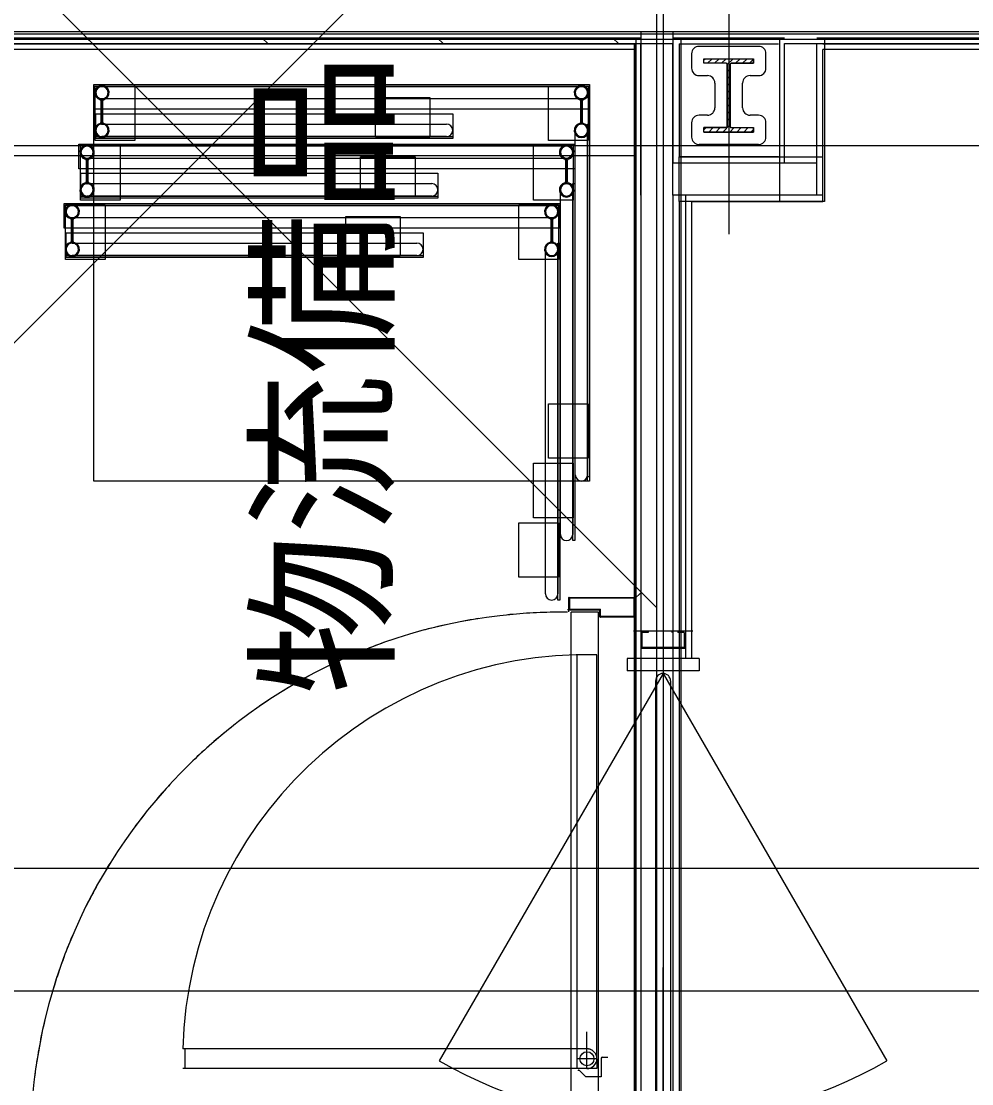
# Model space of a CAD drawing. Units: millimetres at full size, sheet at 1:100. Extents: x 3352 to 127672, y -40372 to 101181.
# Drawn here: x 83360 to 85277, y 6669 to 8812 of the extents above; entities that cross this region are included whole.
import ezdxf
from ezdxf.enums import TextEntityAlignment as Align

# ---------------------------------------------------------------- set-up
doc = ezdxf.new("R2010")
doc.units = ezdxf.units.MM
doc.header["$LTSCALE"] = 100
for name, pattern in [('CHAIN1', [8, 5, -1, 1, -1]), ('CHAIN2', [12, 9, -1, 1, -1]), ('DASHED1', [1.8, 1.2, -0.6]), ('DOUBLE_CHAIN1', [8.8, 5, -1, 0.6, -0.6, 0.6, -1]), ('DOUBLE_CHAIN2', [12.8, 9, -1, 0.6, -0.6, 0.6, -1])]:
    doc.linetypes.add(name, pattern=pattern)
doc.layers.add('0-0', color=134, linetype='Continuous', lineweight=18)
doc.styles.add('ＭＳ ゴシック', font='')
doc.styles.get('ＭＳ ゴシック').set_extended_font_data('MS Gothic')

msp = doc.modelspace()

# ---------------------------------------------------------------- linework, layer by layer
at = {"layer": '0-0', "color": 4}
for p, q in [((84654.3, 9245.3), (84654.3, 5464.2)), ((84786.8, 9245.3), (84786.8, 8382.8)), ((84464.8, 8755.7), (84596.8, 8755.7)), ((84711.8, 8746.7), (84711.8, 8717.7)), ((84846.8, 8761.7), (84726.8, 8761.7)), ((84861.8, 8717.7), (84861.8, 8746.7)), ((84726.8, 8702.7), (84743.8, 8702.7)), ((84829.8, 8702.7), (84846.8, 8702.7)), ((84758.8, 8687.7), (84758.8, 8637.7)), ((84814.8, 8637.7), (84814.8, 8687.7)), ((84743.8, 8622.7), (84726.8, 8622.7)), ((84846.8, 8622.7), (84829.8, 8622.7)), ((84711.8, 8607.7), (84711.8, 8578.7)), ((84861.8, 8578.7), (84861.8, 8607.7)), ((24446.9, 8561.7), (91067.1, 8561.7)), ((84846.8, 8563.7), (84726.8, 8563.7)), ((84463.8, 7649), (84463.8, 7626)), ((84464.8, 7650), (84596.8, 7650)), ((84465.4, 7648.4), (84465.4, 7626.6)), ((84595.2, 7648.4), (84465.4, 7648.4)), ((84478.8, 7650), (84478.8, 7648.4)), ((84595.2, 7648.4), (84595.2, 7611.6)), ((84464.8, 7625), (84526.8, 7625)), ((84465.4, 7626.6), (84528.4, 7626.6)), ((84468.8, 5576.6), (84468.8, 7620)), ((84523.8, 7620), (84468.8, 7620)), ((84523.8, 6699.4), (84523.8, 7620)), ((84526.8, 7611), (84526.8, 7625)), ((84596.8, 7610), (84527.8, 7610)), ((84528.4, 7611.6), (84528.4, 7626.6)), ((84595.2, 7611.6), (84528.4, 7611.6)), ((84480.8, 6699.4), (84480.8, 7534.4)), ((84520.8, 6719.4), (84520.8, 7534.4)), ((84726.8, 7526.7), (84726.8, 7501.7)), ((84654.3, 7496.7), (84203, 6715.1)), ((84726.8, 7501.7), (84581.8, 7501.7)), ((84639.3, 7481.7), (84639.3, 6609.2)), ((84654.3, 7496.7), (85105.5, 6715.1)), ((84669.3, 7481.7), (84669.3, 6609.2)), ((84523.8, 5576.7), (84523.8, 6781.1)), ((84529.6, 6720.8), (84529.6, 6682.8)), ((84485.5, 6695.9), (84498.6, 6682.8)), ((84529.6, 6682.8), (84498.6, 6682.8))]:
    msp.add_line(p, q, dxfattribs=at)
at = {"layer": '0-0', "linetype": 'CHAIN2'}
for p, q in [((84654.3, 9245.3), (84654.3, 5464.2)), ((84654.3, 9245.3), (84654.3, 5464.2)), ((84786.8, 9245.3), (84786.8, 8382.8)), ((84786.8, 9245.3), (84786.8, 8382.8)), ((24446.9, 8561.7), (91067.1, 8561.7)), ((24446.9, 8561.7), (91067.1, 8561.7))]:
    msp.add_line(p, q, dxfattribs=at)
at = {"layer": '0-0', "color": 140}
for p, q in [((80576.2, 5394.3), (84018.6, 8836.7)), ((83434.3, 8836.7), (84641.8, 7629.3))]:
    msp.add_line(p, q, dxfattribs=at)
at = {"layer": '0-0', "color": 1}
for p, q in [((84654.3, 8836.7), (84654.3, 5394.2)), ((84599.8, 5450.9), (84599.8, 8775.6)), ((84689.8, 8775.6), (84689.8, 5450.9)), ((84686.8, 8448.7), (84686.8, 8538.7)), ((84686.8, 8538.7), (84976.8, 8538.7)), ((84976.8, 8448.7), (84686.8, 8448.7))]:
    msp.add_line(p, q, dxfattribs=at)
at = {"layer": '0-0'}
for p, q in [((84654.3, 8836.7), (84654.3, 5394.2)), ((84654.3, 8836.7), (84654.3, 5394.2)), ((79279.8, 8791.7), (84609.3, 8791.7)), ((79279.8, 8791.7), (84609.3, 8791.7)), ((79279.8, 8791.7), (84609.3, 8791.7)), ((79279.8, 8791.7), (84609.3, 8791.7)), ((79279.8, 8791.7), (84609.3, 8791.7)), ((79279.8, 8791.7), (84609.3, 8791.7)), ((84609.3, 8791.7), (84674.3, 8791.7)), ((84609.3, 8791.7), (84609.3, 8766.7)), ((84609.3, 8791.7), (84609.3, 8766.7)), ((84609.3, 8791.7), (84609.3, 8766.7)), ((84674.3, 8791.7), (84899.3, 8791.7)), ((84674.3, 8791.7), (84674.3, 8766.7)), ((84674.3, 8791.7), (84674.3, 8766.7)), ((84674.3, 8791.7), (84674.3, 8766.7)), ((84899.3, 8791.7), (84964.3, 8791.7)), ((84964.3, 8791.7), (87387.3, 8791.7)), ((84964.3, 8791.7), (87387.3, 8791.7)), ((84964.3, 8791.7), (87387.3, 8791.7)), ((84964.3, 8791.7), (87387.3, 8791.7)), ((84964.3, 8791.7), (87387.3, 8791.7)), ((84964.3, 8791.7), (87387.3, 8791.7)), ((70253.8, 8786.7), (86437.5, 8786.7)), ((72124.8, 8786.7), (86437.5, 8786.7)), ((72124.8, 8786.7), (86437.5, 8786.7)), ((79279.8, 8779.2), (84609.3, 8779.2)), ((79279.8, 8779.2), (84609.3, 8779.2)), ((79279.8, 8779.2), (84609.3, 8779.2)), ((79292.3, 8766.7), (84596.8, 8766.7)), ((79292.3, 8766.7), (84596.8, 8766.7)), ((79292.3, 8766.7), (84596.8, 8766.7)), ((81990.3, 8767.7), (84674.3, 8767.7)), ((81990.3, 8767.7), (84674.3, 8767.7)), ((83504.3, 8766.7), (83491.8, 8779.2)), ((83504.3, 8766.7), (83491.8, 8779.2)), ((83504.3, 8766.7), (83491.8, 8779.2)), ((83857.9, 8766.7), (83845.4, 8779.2)), ((83857.9, 8766.7), (83845.4, 8779.2)), ((83857.9, 8766.7), (83845.4, 8779.2)), ((84211.5, 8766.7), (84199, 8779.2)), ((84211.5, 8766.7), (84199, 8779.2)), ((84211.5, 8766.7), (84199, 8779.2)), ((84565, 8766.7), (84552.5, 8779.2)), ((84565, 8766.7), (84552.5, 8779.2)), ((84565, 8766.7), (84552.5, 8779.2)), ((84596.8, 8766.7), (84596.8, 5451.7)), ((84596.8, 8766.7), (84596.8, 5451.7)), ((84596.8, 8766.7), (84596.8, 5451.7)), ((84596.8, 5439.2), (84596.8, 8766.7)), ((84596.8, 8766.7), (84596.8, 5432.9)), ((84609.3, 8461.2), (84609.3, 8767.7)), ((84609.3, 8461.2), (84609.3, 8767.7)), ((84609.3, 8766.7), (84609.3, 5451.7)), ((84609.3, 8766.7), (84609.3, 5451.7)), ((84609.3, 8766.7), (84609.3, 5451.7)), ((84609.3, 8766.7), (84609.3, 5451.7)), ((84609.3, 8766.7), (84609.3, 5451.7)), ((84609.3, 8766.7), (84609.3, 5451.7)), ((84674.3, 8779.2), (84899.3, 8779.2)), ((84674.3, 8526.2), (84674.3, 8767.7)), ((84674.3, 8526.2), (84674.3, 8767.7)), ((84674.3, 8766.7), (84674.3, 8526.2)), ((84674.3, 8766.7), (84674.3, 8526.2)), ((84674.3, 8766.7), (84674.3, 8526.2)), ((84674.3, 8766.7), (84674.3, 8526.2)), ((84674.3, 8766.7), (84674.3, 8526.2)), ((84674.3, 8766.7), (84674.3, 8526.2)), ((84686.8, 8766.7), (84886.8, 8766.7)), ((84686.8, 8766.7), (84686.8, 8538.7)), ((84686.8, 8766.7), (84886.8, 8766.7)), ((84686.8, 8766.7), (84686.8, 8538.7)), ((84686.8, 8766.7), (84886.8, 8766.7)), ((84686.8, 8766.7), (84686.8, 8538.7)), ((84899.3, 8767.7), (86474.8, 8767.7)), ((84899.3, 8767.7), (86474.8, 8767.7)), ((84964.3, 8779.2), (87387.3, 8779.2)), ((84964.3, 8779.2), (87387.3, 8779.2)), ((84964.3, 8779.2), (87387.3, 8779.2)), ((84976.8, 8766.7), (87374.8, 8766.7)), ((84976.8, 8766.7), (87374.8, 8766.7)), ((84976.8, 8766.7), (87374.8, 8766.7)), ((82067.8, 8755.7), (84596.8, 8755.7)), ((82067.8, 8755.7), (84596.8, 8755.7)), ((84464.8, 8755.7), (84596.8, 8755.7)), ((84464.8, 8755.7), (84596.8, 8755.7)), ((84596.8, 8448.7), (84596.8, 8755.2)), ((84596.8, 8448.7), (84596.8, 8755.2)), ((84711.8, 8746.7), (84711.8, 8717.7)), ((84711.8, 8746.7), (84711.8, 8717.7)), ((84846.8, 8761.7), (84726.8, 8761.7)), ((84846.8, 8761.7), (84726.8, 8761.7)), ((84861.8, 8717.7), (84861.8, 8746.7)), ((84861.8, 8717.7), (84861.8, 8746.7)), ((84976.8, 8755.7), (86474.8, 8755.7)), ((84976.8, 8755.7), (86474.8, 8755.7)), ((84736.8, 8736.7), (84836.8, 8736.7)), ((84736.8, 8727.7), (84736.8, 8736.7)), ((84736.8, 8736.7), (84836.8, 8736.7)), ((84736.8, 8727.7), (84736.8, 8736.7)), ((84781.8, 8727.7), (84736.8, 8727.7)), ((84781.8, 8727.7), (84736.8, 8727.7)), ((84783.8, 8725.7), (84783.8, 8599.7)), ((84783.8, 8725.7), (84783.8, 8599.7)), ((84789.8, 8725.7), (84789.8, 8599.7)), ((84789.8, 8725.7), (84789.8, 8599.7)), ((84726.8, 8702.7), (84743.8, 8702.7)), ((84726.8, 8702.7), (84743.8, 8702.7)), ((84829.8, 8702.7), (84846.8, 8702.7)), ((84829.8, 8702.7), (84846.8, 8702.7)), ((84758.8, 8687.7), (84758.8, 8637.7)), ((84758.8, 8687.7), (84758.8, 8637.7)), ((84814.8, 8637.7), (84814.8, 8687.7)), ((84814.8, 8637.7), (84814.8, 8687.7)), ((84743.8, 8622.7), (84726.8, 8622.7)), ((84743.8, 8622.7), (84726.8, 8622.7)), ((84846.8, 8622.7), (84829.8, 8622.7)), ((84846.8, 8622.7), (84829.8, 8622.7)), ((84711.8, 8607.7), (84711.8, 8578.7)), ((84711.8, 8607.7), (84711.8, 8578.7)), ((84736.8, 8588.7), (84736.8, 8597.7)), ((84781.8, 8597.7), (84736.8, 8597.7)), ((84736.8, 8588.7), (84736.8, 8597.7)), ((84781.8, 8597.7), (84736.8, 8597.7)), ((84791.8, 8597.7), (84836.8, 8597.7)), ((84791.8, 8597.7), (84836.8, 8597.7)), ((84861.8, 8578.7), (84861.8, 8607.7)), ((84861.8, 8578.7), (84861.8, 8607.7)), ((84846.8, 8563.7), (84726.8, 8563.7)), ((84846.8, 8563.7), (84726.8, 8563.7)), ((70292.3, 8541.4), (84596.8, 8541.4)), ((70292.3, 8541.4), (84596.8, 8541.4)), ((84886.8, 8538.7), (84686.8, 8538.7)), ((84674.3, 8461.2), (84674.3, 8526.2)), ((84686.8, 8526.2), (84674.3, 8526.2)), ((84899.3, 8526.2), (84686.8, 8526.2)), ((84964.3, 8526.2), (84899.3, 8526.2)), ((84596.8, 8448.7), (84596.8, 7526.7)), ((84596.8, 8448.7), (84596.8, 7526.7)), ((84609.3, 8461.2), (84609.3, 7526.7)), ((84609.3, 8461.2), (84609.3, 7526.7)), ((84686.8, 8461.2), (84674.3, 8461.2)), ((84674.3, 8461.2), (84674.3, 5451.7)), ((84674.3, 8461.2), (84674.3, 5451.7)), ((84674.3, 8461.2), (84674.3, 5451.7)), ((84674.3, 8461.2), (84674.3, 5451.7)), ((84674.3, 8461.2), (84674.3, 5451.7)), ((84674.3, 8461.2), (84674.3, 5451.7)), ((84964.3, 8461.2), (84686.8, 8461.2)), ((84686.8, 8448.7), (84686.8, 5451.7)), ((84976.8, 8448.7), (84686.8, 8448.7)), ((84686.8, 8448.7), (84686.8, 5451.7)), ((84976.8, 8448.7), (84686.8, 8448.7)), ((84686.8, 8448.7), (84686.8, 5451.7)), ((84699.3, 8461.2), (84699.3, 7526.7)), ((84699.3, 8461.2), (84699.3, 7526.7)), ((84711.8, 8448.7), (84976.8, 8448.7)), ((84711.8, 8448.7), (84711.8, 7526.7)), ((84711.8, 8448.7), (84976.8, 8448.7)), ((84711.8, 8448.7), (84711.8, 7526.7)), ((84976.8, 8461.2), (84964.3, 8461.2)), ((84596.8, 7647.1), (84609.3, 7659.6)), ((84596.8, 7647.1), (84609.3, 7659.6)), ((84596.8, 7647.1), (84609.3, 7659.6)), ((84463.8, 7649), (84463.8, 7626)), ((84463.8, 7649), (84463.8, 7626)), ((84464.8, 7650), (84596.8, 7650)), ((84464.8, 7650), (84596.8, 7650)), ((84465.4, 7648.4), (84465.4, 7626.6)), ((84595.2, 7648.4), (84465.4, 7648.4)), ((84465.4, 7648.4), (84465.4, 7626.6)), ((84595.2, 7648.4), (84465.4, 7648.4)), ((84478.8, 7650), (84478.8, 7648.4)), ((84478.8, 7650), (84478.8, 7648.4)), ((84595.2, 7648.4), (84595.2, 7611.6)), ((84595.2, 7648.4), (84595.2, 7611.6)), ((84464.8, 7625), (84526.8, 7625)), ((84464.8, 7625), (84526.8, 7625)), ((84465.4, 7626.6), (84528.4, 7626.6)), ((84465.4, 7626.6), (84528.4, 7626.6)), ((84523.8, 7620), (84468.8, 7620)), ((84523.8, 7620), (84468.8, 7620)), ((84526.8, 7611), (84526.8, 7625)), ((84526.8, 7611), (84526.8, 7625)), ((84596.8, 7610), (84527.8, 7610)), ((84596.8, 7610), (84527.8, 7610)), ((84528.4, 7611.6), (84528.4, 7626.6)), ((84528.4, 7611.6), (84528.4, 7626.6)), ((84595.2, 7611.6), (84528.4, 7611.6)), ((84595.2, 7611.6), (84528.4, 7611.6)), ((84624.3, 7581.7), (84609.3, 7581.7)), ((84624.3, 7581.7), (84609.3, 7581.7)), ((84611.6, 7579.4), (84611.6, 7549)), ((84611.6, 7579.4), (84611.6, 7549)), ((84671.8, 7581.7), (84671.8, 7579.4)), ((84671.8, 7581.7), (84671.8, 7579.4)), ((84684.3, 7581.7), (84684.3, 7579.4)), ((84699.3, 7581.7), (84684.3, 7581.7)), ((84684.3, 7581.7), (84684.3, 7579.4)), ((84699.3, 7581.7), (84684.3, 7581.7)), ((84697, 7579.4), (84684.3, 7579.4)), ((84697, 7579.4), (84684.3, 7579.4)), ((84699.3, 7546.7), (84609.3, 7546.7)), ((84699.3, 7546.7), (84609.3, 7546.7)), ((84726.8, 7526.7), (84726.8, 7501.7)), ((84726.8, 7526.7), (84726.8, 7501.7)), ((84654.3, 7496.7), (84203, 6715.1)), ((84654.3, 7496.7), (84203, 6715.1)), ((84726.8, 7501.7), (84581.8, 7501.7)), ((84726.8, 7501.7), (84581.8, 7501.7)), ((84639.3, 7481.7), (84639.3, 6609.2)), ((84639.3, 7481.7), (84639.3, 6609.2)), ((84654.3, 7496.7), (85105.5, 6715.1)), ((84654.3, 7496.7), (85105.5, 6715.1)), ((84669.3, 7481.7), (84669.3, 6609.2)), ((84669.3, 7481.7), (84669.3, 6609.2)), ((84531.2, 6722.4), (84542.8, 6722.4))]:
    msp.add_line(p, q, dxfattribs=at)
at = {"layer": '0-0', "color": 47}
for p, q in [((81990.3, 8767.7), (84674.3, 8767.7)), ((84609.3, 8461.2), (84609.3, 8767.7)), ((84674.3, 8526.2), (84674.3, 8767.7)), ((84899.3, 8526.2), (84899.3, 8767.7)), ((84899.3, 8767.7), (86474.8, 8767.7)), ((84964.3, 8461.2), (84964.3, 8767.7)), ((82067.8, 8755.7), (84596.8, 8755.7)), ((84596.8, 8448.7), (84596.8, 8755.2)), ((84976.8, 8755.7), (86474.8, 8755.7)), ((84976.8, 8448.7), (84976.8, 8755.2)), ((84736.8, 8736.7), (84836.8, 8736.7)), ((84736.8, 8727.7), (84736.8, 8736.7)), ((84781.8, 8727.7), (84736.8, 8727.7)), ((84783.8, 8725.7), (84783.8, 8599.7)), ((84789.8, 8725.7), (84789.8, 8599.7)), ((84736.8, 8588.7), (84736.8, 8597.7)), ((84781.8, 8597.7), (84736.8, 8597.7)), ((84791.8, 8597.7), (84836.8, 8597.7)), ((84596.8, 8448.7), (84596.8, 7526.7)), ((84609.3, 8461.2), (84609.3, 7526.7)), ((84699.3, 8461.2), (84699.3, 7526.7)), ((84711.8, 8448.7), (84976.8, 8448.7)), ((84711.8, 8448.7), (84711.8, 7526.7)), ((84624.3, 7581.7), (84609.3, 7581.7)), ((84611.6, 7579.4), (84611.6, 7549)), ((84671.8, 7581.7), (84671.8, 7579.4)), ((84684.3, 7581.7), (84684.3, 7579.4)), ((84699.3, 7581.7), (84684.3, 7581.7)), ((84697, 7579.4), (84684.3, 7579.4)), ((84699.3, 7546.7), (84609.3, 7546.7)), ((84596.8, 7501.7), (84596.8, 5676.7)), ((6146.3, 6856.7), (91067.1, 6856.7)), ((84500.8, 6699.4), (84500.8, 6773.4)), ((84520.8, 6719.4), (84480.8, 6719.4))]:
    msp.add_line(p, q, dxfattribs=at)
at = {"layer": '0-0', "color": 9}
for p, q in [((84736.8, 8734.6), (84738.9, 8736.7)), ((84736.8, 8734.6), (84738.9, 8736.7)), ((84736.8, 8734.6), (84738.9, 8736.7)), ((84744, 8727.7), (84753, 8736.7)), ((84744, 8727.7), (84753, 8736.7)), ((84744, 8727.7), (84753, 8736.7)), ((84758.1, 8727.7), (84767.1, 8736.7)), ((84758.1, 8727.7), (84767.1, 8736.7)), ((84758.1, 8727.7), (84767.1, 8736.7)), ((84772.3, 8727.7), (84781.3, 8736.7)), ((84772.3, 8727.7), (84781.3, 8736.7)), ((84772.3, 8727.7), (84781.3, 8736.7)), ((84783.8, 8725), (84795.4, 8736.7)), ((84783.8, 8725), (84795.4, 8736.7)), ((84783.8, 8725), (84795.4, 8736.7)), ((84800.6, 8727.7), (84809.6, 8736.7)), ((84800.6, 8727.7), (84809.6, 8736.7)), ((84800.6, 8727.7), (84809.6, 8736.7)), ((84814.7, 8727.7), (84823.7, 8736.7)), ((84814.7, 8727.7), (84823.7, 8736.7)), ((84814.7, 8727.7), (84823.7, 8736.7)), ((84828.8, 8727.7), (84836.8, 8735.6)), ((84828.8, 8727.7), (84836.8, 8735.6)), ((84828.8, 8727.7), (84836.8, 8735.6)), ((84783.8, 8710.9), (84789.8, 8716.9)), ((84783.8, 8710.9), (84789.8, 8716.9)), ((84783.8, 8710.9), (84789.8, 8716.9)), ((84783.8, 8696.7), (84789.8, 8702.7)), ((84783.8, 8696.7), (84789.8, 8702.7)), ((84783.8, 8696.7), (84789.8, 8702.7)), ((84783.8, 8682.6), (84789.8, 8688.6)), ((84783.8, 8682.6), (84789.8, 8688.6)), ((84783.8, 8682.6), (84789.8, 8688.6)), ((84783.8, 8668.5), (84789.8, 8674.5)), ((84783.8, 8668.5), (84789.8, 8674.5)), ((84783.8, 8668.5), (84789.8, 8674.5)), ((84783.8, 8654.3), (84789.8, 8660.3)), ((84783.8, 8654.3), (84789.8, 8660.3)), ((84783.8, 8654.3), (84789.8, 8660.3)), ((84783.8, 8640.2), (84789.8, 8646.2)), ((84783.8, 8640.2), (84789.8, 8646.2)), ((84783.8, 8640.2), (84789.8, 8646.2)), ((84783.8, 8626), (84789.8, 8632)), ((84783.8, 8626), (84789.8, 8632)), ((84783.8, 8626), (84789.8, 8632)), ((84783.8, 8611.9), (84789.8, 8617.9)), ((84783.8, 8611.9), (84789.8, 8617.9)), ((84783.8, 8611.9), (84789.8, 8617.9)), ((84736.8, 8593.2), (84741.3, 8597.7)), ((84736.8, 8593.2), (84741.3, 8597.7)), ((84736.8, 8593.2), (84741.3, 8597.7)), ((84746.4, 8588.7), (84755.4, 8597.7)), ((84746.4, 8588.7), (84755.4, 8597.7)), ((84746.4, 8588.7), (84755.4, 8597.7)), ((84760.6, 8588.7), (84769.6, 8597.7)), ((84760.6, 8588.7), (84769.6, 8597.7)), ((84760.6, 8588.7), (84769.6, 8597.7)), ((84774.7, 8588.7), (84789.8, 8603.8)), ((84774.7, 8588.7), (84789.8, 8603.8)), ((84774.7, 8588.7), (84789.8, 8603.8)), ((84788.8, 8588.7), (84797.8, 8597.7)), ((84788.8, 8588.7), (84797.8, 8597.7)), ((84788.8, 8588.7), (84797.8, 8597.7)), ((84803, 8588.7), (84812, 8597.7)), ((84803, 8588.7), (84812, 8597.7)), ((84803, 8588.7), (84812, 8597.7)), ((84817.1, 8588.7), (84826.1, 8597.7)), ((84817.1, 8588.7), (84826.1, 8597.7)), ((84817.1, 8588.7), (84826.1, 8597.7)), ((84831.3, 8588.7), (84836.8, 8594.2)), ((84831.3, 8588.7), (84836.8, 8594.2)), ((84831.3, 8588.7), (84836.8, 8594.2)), ((84463.8, 7649), (84463.8, 7620.8)), ((84464.8, 7625), (84461.3, 7625)), ((84714, 7581.7), (84594.7, 7581.7)), ((83274.9, 7103.7), (85692.2, 7103.7)), ((84654.3, 6342.5), (84654.3, 6903.3))]:
    msp.add_line(p, q, dxfattribs=at)
at = {"layer": '0-0', "color": 7}
for p, q in [((83506.2, 8324.3), (83866.6, 8684.7)), ((83506.2, 8324.3), (83866.6, 8684.7)), ((84495, 7884.7), (84506.2, 7895.9))]:
    msp.add_line(p, q, dxfattribs=at)
at = {"layer": '0-0', "color": 8}
for p, q in [((83522.7, 8680.7), (84489.7, 8680.7)), ((83522.7, 8680.7), (84489.7, 8680.7)), ((83520.7, 8652.2), (83520.7, 8608.2)), ((83520.7, 8652.2), (83520.7, 8608.2)), ((84489.7, 8655.7), (83522.7, 8655.7)), ((84489.7, 8655.7), (83522.7, 8655.7)), ((83522.7, 8606.6), (83522.7, 8653.8)), ((83522.7, 8606.6), (83522.7, 8653.8)), ((83524.7, 8608.2), (83524.7, 8652.2)), ((83524.7, 8608.2), (83524.7, 8652.2)), ((84487.7, 8652.2), (84487.7, 8608.2)), ((84487.7, 8652.2), (84487.7, 8608.2)), ((84489.7, 8606.6), (84489.7, 8653.8)), ((84489.7, 8606.6), (84489.7, 8653.8)), ((84491.7, 8608.2), (84491.7, 8652.2)), ((84491.7, 8608.2), (84491.7, 8652.2)), ((83522.7, 8604.7), (84217.7, 8604.7)), ((83522.7, 8604.7), (84217.7, 8604.7)), ((84217.7, 8579.7), (83522.7, 8579.7)), ((84217.7, 8579.7), (83522.7, 8579.7)), ((84477.2, 7897.2), (84477.2, 8592.2)), ((84477.2, 7897.2), (84477.2, 8592.2)), ((84502.2, 8592.2), (84502.2, 7897.2)), ((84502.2, 8592.2), (84502.2, 7897.2)), ((83492.7, 8560.7), (84459.7, 8560.7)), ((83492.7, 8560.7), (84459.7, 8560.7)), ((83490.7, 8532.2), (83490.7, 8488.2)), ((83490.7, 8532.2), (83490.7, 8488.2)), ((84459.7, 8535.7), (83492.7, 8535.7)), ((84459.7, 8535.7), (83492.7, 8535.7)), ((83492.7, 8486.6), (83492.7, 8533.8)), ((83492.7, 8486.6), (83492.7, 8533.8)), ((83494.7, 8488.2), (83494.7, 8532.2)), ((83494.7, 8488.2), (83494.7, 8532.2)), ((84457.7, 8532.2), (84457.7, 8488.2)), ((84457.7, 8532.2), (84457.7, 8488.2)), ((84459.7, 8486.6), (84459.7, 8533.8)), ((84459.7, 8486.6), (84459.7, 8533.8)), ((84461.7, 8488.2), (84461.7, 8532.2)), ((84461.7, 8488.2), (84461.7, 8532.2)), ((83492.7, 8484.7), (84187.7, 8484.7)), ((83492.7, 8484.7), (84187.7, 8484.7)), ((84447.2, 7777.2), (84447.2, 8472.2)), ((84447.2, 7777.2), (84447.2, 8472.2)), ((84472.2, 8472.2), (84472.2, 7777.2)), ((84472.2, 8472.2), (84472.2, 7777.2)), ((84187.7, 8459.7), (83492.7, 8459.7)), ((84187.7, 8459.7), (83492.7, 8459.7)), ((83462.7, 8440.7), (84429.7, 8440.7)), ((83462.7, 8440.7), (84429.7, 8440.7)), ((83460.7, 8412.2), (83460.7, 8368.2)), ((83460.7, 8412.2), (83460.7, 8368.2)), ((84429.7, 8415.7), (83462.7, 8415.7)), ((84429.7, 8415.7), (83462.7, 8415.7)), ((83462.7, 8366.6), (83462.7, 8413.8)), ((83462.7, 8366.6), (83462.7, 8413.8)), ((83464.7, 8368.2), (83464.7, 8412.2)), ((83464.7, 8368.2), (83464.7, 8412.2)), ((84427.7, 8412.2), (84427.7, 8368.2)), ((84427.7, 8412.2), (84427.7, 8368.2)), ((84429.7, 8366.6), (84429.7, 8413.8)), ((84429.7, 8366.6), (84429.7, 8413.8)), ((84431.7, 8368.2), (84431.7, 8412.2)), ((84431.7, 8368.2), (84431.7, 8412.2)), ((83462.7, 8364.7), (84157.7, 8364.7)), ((83462.7, 8364.7), (84157.7, 8364.7)), ((84157.7, 8339.7), (83462.7, 8339.7)), ((84157.7, 8339.7), (83462.7, 8339.7)), ((84417.2, 7657.2), (84417.2, 8352.2)), ((84417.2, 7657.2), (84417.2, 8352.2)), ((84442.2, 8352.2), (84442.2, 7657.2)), ((84442.2, 8352.2), (84442.2, 7657.2)), ((84480.8, 6699.4), (84480.8, 7534.4)), ((84480.8, 6699.4), (84480.8, 7534.4)), ((84520.8, 6719.4), (84520.8, 7534.4)), ((84520.8, 6719.4), (84520.8, 7534.4)), ((84529.6, 6720.8), (84529.6, 6682.8)), ((84529.6, 6720.8), (84529.6, 6682.8)), ((84485.5, 6695.9), (84498.6, 6682.8)), ((84485.5, 6695.9), (84498.6, 6682.8)), ((84529.6, 6682.8), (84498.6, 6682.8)), ((84529.6, 6682.8), (84498.6, 6682.8))]:
    msp.add_line(p, q, dxfattribs=at)
at = {"layer": '0-0', "color": 8, "linetype": 'DASHED1'}
for p, q in [((84468.8, 5576.6), (84468.8, 7620)), ((84468.8, 5576.6), (84468.8, 7620)), ((84523.8, 6699.4), (84523.8, 7620)), ((84523.8, 6699.4), (84523.8, 7620)), ((84523.8, 5576.7), (84523.8, 6781.1)), ((84523.8, 5576.7), (84523.8, 6781.1))]:
    msp.add_line(p, q, dxfattribs=at)
at = {"layer": '0-0', "color": 8, "linetype": 'CHAIN1'}
for p, q in [((84500.8, 6699.4), (84500.8, 6773.4)), ((84500.8, 6699.4), (84500.8, 6773.4)), ((84520.8, 6719.4), (84480.8, 6719.4)), ((84520.8, 6719.4), (84480.8, 6719.4))]:
    msp.add_line(p, q, dxfattribs=at)
at = {"layer": '0-0', "color": 4, "linetype": 'DOUBLE_CHAIN2'}
for p, q in [((84500.8, 6739.4), (83685.8, 6739.4)), ((83690.8, 6699.4), (83690.8, 6739.4))]:
    msp.add_line(p, q, dxfattribs=at)
at = {"layer": '0-0', "color": 8, "linetype": 'DOUBLE_CHAIN1'}
for p, q in [((84500.8, 6739.4), (83685.8, 6739.4)), ((84500.8, 6739.4), (83685.8, 6739.4)), ((83690.8, 6699.4), (83690.8, 6739.4)), ((83690.8, 6699.4), (83690.8, 6739.4))]:
    msp.add_line(p, q, dxfattribs=at)
at = {"layer": '0-0', "color": 1}
msp.add_lwpolyline([(88039.8, 8906.7), (88039.8, 8775.6), (72014.8, 8775.6), (72014.8, 8906.7)], close=True, dxfattribs=at)
at = {"layer": '0-0', "color": 13}
for points in [[(23269.8, -14593.3), (23269.8, 101.7), (24694.8, 101.7), (24694.8, 8836.7), (84654.3, 8836.7), (84654.3, 5394.2), (69649.8, 5394.2)], [(24694.8, 8836.7), (84654.3, 8836.7), (84654.3, 5394.2), (69649.8, 5394.2)], [(24694.8, 8836.7), (84654.3, 8836.7), (84654.3, 5394.2), (69649.8, 5394.2)], [(24694.8, 8836.7), (84654.3, 8836.7), (84654.3, 5394.2), (69649.8, 5394.2)]]:
    msp.add_lwpolyline(points, dxfattribs=at)
at = {"layer": '0-0', "color": 150}
msp.add_lwpolyline([(69719.8, -13048.3), (69719.8, 5394.3), (84641.8, 5394.3), (84641.8, 8836.7), (82035.3, 8836.7), (82035.3, 8493.7)], dxfattribs=at)
at = {"layer": '0-0'}
for points in [[(62524.8, 8461.7), (67119.8, 8461.7), (67119.8, 8686.7), (69649.8, 8686.7), (69649.8, 8241.7), (70292.3, 8241.7), (70292.3, 8766.7), (84596.8, 8766.7)], [(70292.3, 8766.7), (84596.8, 8766.7), (84596.8, 5439.2)], [(84596.8, 8766.7), (72857.3, 8766.7), (72857.3, 5439.2)], [(84791.8, 8727.7), (84836.8, 8727.7), (84836.8, 8736.7)], [(84791.8, 8727.7), (84836.8, 8727.7), (84836.8, 8736.7)], [(84736.8, 8588.7), (84836.8, 8588.7), (84836.8, 8597.7)], [(84736.8, 8588.7), (84836.8, 8588.7), (84836.8, 8597.7)], [(84624.3, 7581.7), (84624.3, 7579.4), (84611.6, 7579.4)], [(84624.3, 7581.7), (84624.3, 7579.4), (84611.6, 7579.4)], [(84697, 7579.4), (84697, 7549), (84611.6, 7549)], [(84697, 7579.4), (84697, 7549), (84611.6, 7549)], [(84726.8, 7526.7), (84581.8, 7526.7), (84581.8, 7501.7)], [(84726.8, 7526.7), (84581.8, 7526.7), (84581.8, 7501.7)]]:
    msp.add_lwpolyline(points, dxfattribs=at)
at = {"layer": '0-0', "color": 1}
msp.add_lwpolyline([(84979.8, 8775.6), (84979.8, 8448.7), (84889.8, 8448.7), (84889.8, 8775.6)], dxfattribs=at)
at = {"layer": '0-0'}
msp.add_lwpolyline([(84736.8, 8736.7), (84836.8, 8736.7), (84836.8, 8727.7), (84791.8, 8727.7), (84789.8, 8725.7), (84789.8, 8599.7), (84791.8, 8597.7), (84836.8, 8597.7), (84836.8, 8588.7), (84736.8, 8588.7), (84736.8, 8597.7), (84781.8, 8597.7), (84783.8, 8599.7), (84783.8, 8725.7), (84781.8, 8727.7), (84736.8, 8727.7)], close=True, dxfattribs=at)
msp.add_lwpolyline([(84736.8, 8736.7), (84836.8, 8736.7), (84836.8, 8727.7), (84791.8, 8727.7), (84789.8, 8725.7), (84789.8, 8599.7), (84791.8, 8597.7), (84836.8, 8597.7), (84836.8, 8588.7), (84736.8, 8588.7), (84736.8, 8597.7), (84781.8, 8597.7), (84783.8, 8599.7), (84783.8, 8725.7), (84781.8, 8727.7), (84736.8, 8727.7)], close=True, dxfattribs=at)
msp.add_lwpolyline([(84736.8, 8736.7), (84836.8, 8736.7), (84836.8, 8727.7), (84791.8, 8727.7), (84789.8, 8725.7), (84789.8, 8599.7), (84791.8, 8597.7), (84836.8, 8597.7), (84836.8, 8588.7), (84736.8, 8588.7), (84736.8, 8597.7), (84781.8, 8597.7), (84783.8, 8599.7), (84783.8, 8725.7), (84781.8, 8727.7), (84736.8, 8727.7)], close=True, dxfattribs=at)
at = {"layer": '0-0', "color": 47}
for points in [[(84791.8, 8727.7), (84836.8, 8727.7), (84836.8, 8736.7)], [(84736.8, 8588.7), (84836.8, 8588.7), (84836.8, 8597.7)], [(84624.3, 7581.7), (84624.3, 7579.4), (84611.6, 7579.4)], [(84697, 7579.4), (84697, 7549), (84611.6, 7549)]]:
    msp.add_lwpolyline(points, dxfattribs=at)
at = {"layer": '0-0', "color": 8}
for points in [[(84506.2, 8684.7), (84506.2, 7884.7), (83506.2, 7884.7), (83506.2, 8684.7)], [(84506.2, 8684.7), (84506.2, 7884.7), (83506.2, 7884.7), (83506.2, 8684.7)], [(83506.2, 8684.7), (84506.2, 8684.7), (84506.2, 8634.7), (83506.2, 8634.7)], [(83506.2, 8684.7), (84506.2, 8684.7), (84506.2, 8680.7), (83506.2, 8680.7)], [(83506.2, 8684.7), (84506.2, 8684.7), (84506.2, 8634.7), (83506.2, 8634.7)], [(83506.2, 8684.7), (84506.2, 8684.7), (84506.2, 8680.7), (83506.2, 8680.7)], [(83509.2, 8681.7), (83589.2, 8681.7), (83589.2, 8571.7), (83509.2, 8571.7)], [(83509.2, 8681.7), (83589.2, 8681.7), (83589.2, 8571.7), (83509.2, 8571.7)], [(84423.2, 8681.7), (84503.2, 8681.7), (84503.2, 8571.7), (84423.2, 8571.7)], [(84423.2, 8681.7), (84503.2, 8681.7), (84503.2, 8571.7), (84423.2, 8571.7)], [(84074.2, 8578.7), (84074.2, 8658.7), (84184.2, 8658.7), (84184.2, 8578.7)], [(84074.2, 8578.7), (84074.2, 8658.7), (84184.2, 8658.7), (84184.2, 8578.7)], [(83510.2, 8575.7), (83510.2, 8625.7), (84230.2, 8625.7), (84230.2, 8575.7)], [(83510.2, 8575.7), (83510.2, 8625.7), (84230.2, 8625.7), (84230.2, 8575.7)], [(84502.2, 8604.7), (84506.2, 8604.7), (84506.2, 7884.7), (84502.2, 7884.7)], [(84502.2, 8604.7), (84506.2, 8604.7), (84506.2, 7884.7), (84502.2, 7884.7)], [(83510.2, 8575.7), (83510.2, 8579.7), (84230.2, 8579.7), (84230.2, 8575.7)], [(83510.2, 8575.7), (83510.2, 8579.7), (84230.2, 8579.7), (84230.2, 8575.7)], [(83476.2, 8564.7), (84476.2, 8564.7), (84476.2, 8514.7), (83476.2, 8514.7)], [(83476.2, 8564.7), (84476.2, 8564.7), (84476.2, 8560.7), (83476.2, 8560.7)], [(83476.2, 8564.7), (84476.2, 8564.7), (84476.2, 8514.7), (83476.2, 8514.7)], [(83476.2, 8564.7), (84476.2, 8564.7), (84476.2, 8560.7), (83476.2, 8560.7)], [(83479.2, 8561.7), (83559.2, 8561.7), (83559.2, 8451.7), (83479.2, 8451.7)], [(83479.2, 8561.7), (83559.2, 8561.7), (83559.2, 8451.7), (83479.2, 8451.7)], [(84393.2, 8561.7), (84473.2, 8561.7), (84473.2, 8451.7), (84393.2, 8451.7)], [(84393.2, 8561.7), (84473.2, 8561.7), (84473.2, 8451.7), (84393.2, 8451.7)], [(84044.2, 8458.7), (84044.2, 8538.7), (84154.2, 8538.7), (84154.2, 8458.7)], [(84044.2, 8458.7), (84044.2, 8538.7), (84154.2, 8538.7), (84154.2, 8458.7)], [(83480.2, 8455.7), (83480.2, 8505.7), (84200.2, 8505.7), (84200.2, 8455.7)], [(83480.2, 8455.7), (83480.2, 8505.7), (84200.2, 8505.7), (84200.2, 8455.7)], [(84472.2, 8484.7), (84476.2, 8484.7), (84476.2, 7764.7), (84472.2, 7764.7)], [(84472.2, 8484.7), (84476.2, 8484.7), (84476.2, 7764.7), (84472.2, 7764.7)], [(83480.2, 8455.7), (83480.2, 8459.7), (84200.2, 8459.7), (84200.2, 8455.7)], [(83480.2, 8455.7), (83480.2, 8459.7), (84200.2, 8459.7), (84200.2, 8455.7)], [(83446.2, 8444.7), (84446.2, 8444.7), (84446.2, 8394.7), (83446.2, 8394.7)], [(83446.2, 8444.7), (84446.2, 8444.7), (84446.2, 8440.7), (83446.2, 8440.7)], [(83446.2, 8444.7), (84446.2, 8444.7), (84446.2, 8394.7), (83446.2, 8394.7)], [(83446.2, 8444.7), (84446.2, 8444.7), (84446.2, 8440.7), (83446.2, 8440.7)], [(83449.2, 8441.7), (83529.2, 8441.7), (83529.2, 8331.7), (83449.2, 8331.7)], [(83449.2, 8441.7), (83529.2, 8441.7), (83529.2, 8331.7), (83449.2, 8331.7)], [(84363.2, 8441.7), (84443.2, 8441.7), (84443.2, 8331.7), (84363.2, 8331.7)], [(84363.2, 8441.7), (84443.2, 8441.7), (84443.2, 8331.7), (84363.2, 8331.7)], [(84014.2, 8338.7), (84014.2, 8418.7), (84124.2, 8418.7), (84124.2, 8338.7)], [(84014.2, 8338.7), (84014.2, 8418.7), (84124.2, 8418.7), (84124.2, 8338.7)], [(83450.2, 8335.7), (83450.2, 8385.7), (84170.2, 8385.7), (84170.2, 8335.7)], [(83450.2, 8335.7), (83450.2, 8385.7), (84170.2, 8385.7), (84170.2, 8335.7)], [(84442.2, 8364.7), (84446.2, 8364.7), (84446.2, 7644.7), (84442.2, 7644.7)], [(84442.2, 8364.7), (84446.2, 8364.7), (84446.2, 7644.7), (84442.2, 7644.7)], [(83450.2, 8335.7), (83450.2, 8339.7), (84170.2, 8339.7), (84170.2, 8335.7)], [(83450.2, 8335.7), (83450.2, 8339.7), (84170.2, 8339.7), (84170.2, 8335.7)], [(84423.2, 8040.7), (84503.2, 8040.7), (84503.2, 7930.7), (84423.2, 7930.7)], [(84423.2, 8040.7), (84503.2, 8040.7), (84503.2, 7930.7), (84423.2, 7930.7)], [(84393.2, 7920.7), (84473.2, 7920.7), (84473.2, 7810.7), (84393.2, 7810.7)], [(84393.2, 7920.7), (84473.2, 7920.7), (84473.2, 7810.7), (84393.2, 7810.7)], [(84363.2, 7800.7), (84443.2, 7800.7), (84443.2, 7690.7), (84363.2, 7690.7)], [(84363.2, 7800.7), (84443.2, 7800.7), (84443.2, 7690.7), (84363.2, 7690.7)]]:
    msp.add_lwpolyline(points, close=True, dxfattribs=at)
at = {"layer": '0-0', "color": 4}
msp.add_lwpolyline([(84726.8, 7526.7), (84581.8, 7526.7), (84581.8, 7501.7)], dxfattribs=at)
at = {"layer": '0-0', "color": 4, "linetype": 'DOUBLE_CHAIN2'}
msp.add_lwpolyline([(84520.8, 6719.4), (84520.8, 6699.4), (83685.8, 6699.4)], dxfattribs=at)
at = {"layer": '0-0', "color": 8, "linetype": 'DOUBLE_CHAIN1'}
msp.add_lwpolyline([(84520.8, 6719.4), (84520.8, 6699.4), (83685.8, 6699.4)], dxfattribs=at)
msp.add_lwpolyline([(84520.8, 6719.4), (84520.8, 6699.4), (83685.8, 6699.4)], dxfattribs=at)
at = {"layer": '0-0', "color": 8}
for centre, radius in [((83522.7, 8668.2), 12.5), ((83522.7, 8668.2), 12.5), ((84489.7, 8668.2), 12.5), ((84489.7, 8668.2), 12.5), ((83492.7, 8548.2), 12.5), ((83492.7, 8548.2), 12.5), ((84459.7, 8548.2), 12.5), ((84459.7, 8548.2), 12.5), ((83462.7, 8428.2), 12.5), ((83462.7, 8428.2), 12.5), ((84429.7, 8428.2), 12.5), ((84429.7, 8428.2), 12.5), ((84500.8, 6719.4), 14.1), ((84500.8, 6719.4), 14.1)]:
    msp.add_circle(centre, radius, dxfattribs=at)
at = {"layer": '0-0', "color": 47}
msp.add_circle((84500.8, 6719.4), 14.1, dxfattribs=at)
at = {"layer": '0-0', "color": 4}
for centre, radius, start, end in [((84726.8, 8746.7), 15, 90, 180), ((84846.8, 8746.7), 15, 0, 90), ((84726.8, 8717.7), 15, 180, 270), ((84743.8, 8687.7), 15, 0, 90), ((84829.8, 8687.7), 15, 90, 180), ((84846.8, 8717.7), 15, 270, 0), ((84726.8, 8607.7), 15, 90, 180), ((84743.8, 8637.7), 15, 270, 0), ((84829.8, 8637.7), 15, 180, 270), ((84846.8, 8607.7), 15, 0, 90), ((84726.8, 8578.7), 15, 180, 270), ((84846.8, 8578.7), 15, 270, 0), ((84464.8, 7649), 1, 90, 180), ((84448.8, 6550.1), 1070.1, 89.3329, 269.2849), ((84464.8, 7626), 1, 180, 270), ((84527.8, 7611), 1, 180, 270), ((84500.8, 6719.4), 815.2, 88.5943, 178.5942), ((84654.3, 7481.7), 15, 0, 180), ((84654.3, 7481.7), 15, 0, 180), ((84654.3, 7496.7), 902.5, 240, 300), ((84500.8, 6719.4), 20, 270, 0), ((84531.2, 6720.8), 1.6, 0, 180), ((84484.4, 6694.8), 1.6, 45.0004, 180)]:
    msp.add_arc(centre, radius, start, end, dxfattribs=at)
at = {"layer": '0-0'}
for centre, radius, start, end in [((84726.8, 8746.7), 15, 90, 180), ((84726.8, 8746.7), 15, 90, 180), ((84846.8, 8746.7), 15, 0, 90), ((84846.8, 8746.7), 15, 0, 90), ((84781.8, 8725.7), 2, 0, 90), ((84781.8, 8725.7), 2, 0, 90), ((84791.8, 8725.7), 2, 90, 180), ((84791.8, 8725.7), 2, 90, 180), ((84726.8, 8717.7), 15, 180, 270), ((84726.8, 8717.7), 15, 180, 270), ((84743.8, 8687.7), 15, 0, 90), ((84743.8, 8687.7), 15, 0, 90), ((84829.8, 8687.7), 15, 90, 180), ((84829.8, 8687.7), 15, 90, 180), ((84846.8, 8717.7), 15, 270, 0), ((84846.8, 8717.7), 15, 270, 0), ((84726.8, 8607.7), 15, 90, 180), ((84726.8, 8607.7), 15, 90, 180), ((84743.8, 8637.7), 15, 270, 0), ((84743.8, 8637.7), 15, 270, 0), ((84829.8, 8637.7), 15, 180, 270), ((84829.8, 8637.7), 15, 180, 270), ((84846.8, 8607.7), 15, 0, 90), ((84846.8, 8607.7), 15, 0, 90), ((84781.8, 8599.7), 2, 270, 0), ((84781.8, 8599.7), 2, 270, 0), ((84791.8, 8599.7), 2, 180, 270), ((84791.8, 8599.7), 2, 180, 270), ((84726.8, 8578.7), 15, 180, 270), ((84726.8, 8578.7), 15, 180, 270), ((84846.8, 8578.7), 15, 270, 0), ((84846.8, 8578.7), 15, 270, 0), ((84464.8, 7649), 1, 90, 180), ((84464.8, 7649), 1, 90, 180), ((84464.8, 7626), 1, 180, 270), ((84464.8, 7626), 1, 180, 270), ((84527.8, 7611), 1, 180, 270), ((84527.8, 7611), 1, 180, 270), ((84654.3, 7481.7), 15, 0, 180), ((84654.3, 7481.7), 15, 0, 180), ((84654.3, 7481.7), 15, 0, 180), ((84654.3, 7481.7), 15, 0, 180), ((84654.3, 7496.7), 902.5, 240, 300), ((84654.3, 7496.7), 902.5, 240, 300)]:
    msp.add_arc(centre, radius, start, end, dxfattribs=at)
at = {"layer": '0-0', "color": 47}
for centre, start, end in [((84781.8, 8725.7), 0, 90), ((84791.8, 8725.7), 90, 180), ((84781.8, 8599.7), 270, 0), ((84791.8, 8599.7), 180, 270)]:
    msp.add_arc(centre, 2, start, end, dxfattribs=at)
at = {"layer": '0-0', "color": 8}
for centre, radius, start, end in [((83522.7, 8668.2), 14.5, 284.0297, 255.9703), ((83522.7, 8668.2), 14.5, 284.0297, 255.9703), ((83522.7, 8668.2), 12.5, 277.9281, 262.0719), ((83522.7, 8668.2), 12.5, 90, 270), ((83522.7, 8668.2), 12.5, 277.9281, 262.0719), ((83522.7, 8668.2), 12.5, 90, 270), ((84489.7, 8668.2), 14.5, 284.0297, 255.9703), ((84489.7, 8668.2), 14.5, 284.0297, 255.9703), ((84489.7, 8668.2), 12.5, 277.9281, 262.0719), ((84489.7, 8668.2), 12.5, 277.9281, 262.0719), ((84489.7, 8668.2), 12.5, 270, 90), ((84489.7, 8668.2), 12.5, 270, 90), ((83518.7, 8652.2), 2, 0, 75.9703), ((83518.7, 8652.2), 2, 0, 75.9703), ((83520.7, 8653.8), 2, 0, 82.0719), ((83520.7, 8653.8), 2, 0, 82.0719), ((83524.7, 8653.8), 2, 97.9281, 180), ((83524.7, 8653.8), 2, 97.9281, 180), ((83526.7, 8652.2), 2, 104.0297, 180), ((83526.7, 8652.2), 2, 104.0297, 180), ((84485.7, 8652.2), 2, 0, 75.9703), ((84485.7, 8652.2), 2, 0, 75.9703), ((84487.7, 8653.8), 2, 0, 82.0719), ((84487.7, 8653.8), 2, 0, 82.0719), ((84491.7, 8653.8), 2, 97.9281, 180), ((84491.7, 8653.8), 2, 97.9281, 180), ((84493.7, 8652.2), 2, 104.0297, 180), ((84493.7, 8652.2), 2, 104.0297, 180), ((83522.7, 8592.2), 14.5, 104.0297, 75.9703), ((83522.7, 8592.2), 14.5, 104.0297, 75.9703), ((83522.7, 8592.2), 12.5, 90, 270), ((83522.7, 8592.2), 12.5, 90, 270), ((83522.7, 8592.2), 12.5, 97.9281, 82.0719), ((83522.7, 8592.2), 12.5, 97.9281, 82.0719), ((83518.7, 8608.2), 2, 284.0297, 0), ((83518.7, 8608.2), 2, 284.0297, 0), ((83520.7, 8606.6), 2, 277.9281, 0), ((83520.7, 8606.6), 2, 277.9281, 0), ((83524.7, 8606.6), 2, 180, 262.0719), ((83524.7, 8606.6), 2, 180, 262.0719), ((83526.7, 8608.2), 2, 180, 255.9703), ((83526.7, 8608.2), 2, 180, 255.9703), ((84217.7, 8592.2), 12.5, 270, 90), ((84217.7, 8592.2), 12.5, 270, 90), ((84489.7, 8592.2), 14.5, 104.0297, 75.9703), ((84489.7, 8592.2), 14.5, 104.0297, 75.9703), ((84489.7, 8592.2), 12.5, 0, 180), ((84489.7, 8592.2), 12.5, 0, 180), ((84489.7, 8592.2), 12.5, 97.9281, 82.0719), ((84489.7, 8592.2), 12.5, 97.9281, 82.0719), ((84485.7, 8608.2), 2, 284.0297, 0), ((84485.7, 8608.2), 2, 284.0297, 0), ((84487.7, 8606.6), 2, 277.9281, 0), ((84487.7, 8606.6), 2, 277.9281, 0), ((84491.7, 8606.6), 2, 180, 262.0719), ((84491.7, 8606.6), 2, 180, 262.0719), ((84493.7, 8608.2), 2, 180, 255.9703), ((84493.7, 8608.2), 2, 180, 255.9703), ((83492.7, 8548.2), 14.5, 284.0297, 255.9703), ((83492.7, 8548.2), 14.5, 284.0297, 255.9703), ((83492.7, 8548.2), 12.5, 277.9281, 262.0719), ((83492.7, 8548.2), 12.5, 90, 270), ((83492.7, 8548.2), 12.5, 277.9281, 262.0719), ((83492.7, 8548.2), 12.5, 90, 270), ((84459.7, 8548.2), 14.5, 284.0297, 255.9703), ((84459.7, 8548.2), 14.5, 284.0297, 255.9703), ((84459.7, 8548.2), 12.5, 277.9281, 262.0719), ((84459.7, 8548.2), 12.5, 277.9281, 262.0719), ((84459.7, 8548.2), 12.5, 270, 90), ((84459.7, 8548.2), 12.5, 270, 90), ((83488.7, 8532.2), 2, 0, 75.9703), ((83488.7, 8532.2), 2, 0, 75.9703), ((83490.7, 8533.8), 2, 0, 82.0719), ((83490.7, 8533.8), 2, 0, 82.0719), ((83494.7, 8533.8), 2, 97.9281, 180), ((83494.7, 8533.8), 2, 97.9281, 180), ((83496.7, 8532.2), 2, 104.0297, 180), ((83496.7, 8532.2), 2, 104.0297, 180), ((84455.7, 8532.2), 2, 0, 75.9703), ((84455.7, 8532.2), 2, 0, 75.9703), ((84457.7, 8533.8), 2, 0, 82.0719), ((84457.7, 8533.8), 2, 0, 82.0719), ((84461.7, 8533.8), 2, 97.9281, 180), ((84461.7, 8533.8), 2, 97.9281, 180), ((84463.7, 8532.2), 2, 104.0297, 180), ((84463.7, 8532.2), 2, 104.0297, 180), ((83488.7, 8488.2), 2, 284.0297, 0), ((83488.7, 8488.2), 2, 284.0297, 0), ((83496.7, 8488.2), 2, 180, 255.9703), ((83496.7, 8488.2), 2, 180, 255.9703), ((84455.7, 8488.2), 2, 284.0297, 0), ((84455.7, 8488.2), 2, 284.0297, 0), ((84463.7, 8488.2), 2, 180, 255.9703), ((84463.7, 8488.2), 2, 180, 255.9703), ((83492.7, 8472.2), 14.5, 104.0297, 75.9703), ((83492.7, 8472.2), 14.5, 104.0297, 75.9703), ((83492.7, 8472.2), 12.5, 90, 270), ((83492.7, 8472.2), 12.5, 90, 270), ((83492.7, 8472.2), 12.5, 97.9281, 82.0719), ((83492.7, 8472.2), 12.5, 97.9281, 82.0719), ((83490.7, 8486.6), 2, 277.9281, 0), ((83490.7, 8486.6), 2, 277.9281, 0), ((83494.7, 8486.6), 2, 180, 262.0719), ((83494.7, 8486.6), 2, 180, 262.0719), ((84187.7, 8472.2), 12.5, 270, 90), ((84187.7, 8472.2), 12.5, 270, 90), ((84459.7, 8472.2), 14.5, 104.0297, 75.9703), ((84459.7, 8472.2), 14.5, 104.0297, 75.9703), ((84459.7, 8472.2), 12.5, 0, 180), ((84459.7, 8472.2), 12.5, 0, 180), ((84459.7, 8472.2), 12.5, 97.9281, 82.0719), ((84459.7, 8472.2), 12.5, 97.9281, 82.0719), ((84457.7, 8486.6), 2, 277.9281, 0), ((84457.7, 8486.6), 2, 277.9281, 0), ((84461.7, 8486.6), 2, 180, 262.0719), ((84461.7, 8486.6), 2, 180, 262.0719), ((83462.7, 8428.2), 14.5, 284.0297, 255.9703), ((83462.7, 8428.2), 14.5, 284.0297, 255.9703), ((83462.7, 8428.2), 12.5, 277.9281, 262.0719), ((83462.7, 8428.2), 12.5, 90, 270), ((83462.7, 8428.2), 12.5, 277.9281, 262.0719), ((83462.7, 8428.2), 12.5, 90, 270), ((84429.7, 8428.2), 14.5, 284.0297, 255.9703), ((84429.7, 8428.2), 14.5, 284.0297, 255.9703), ((84429.7, 8428.2), 12.5, 277.9281, 262.0719), ((84429.7, 8428.2), 12.5, 277.9281, 262.0719), ((84429.7, 8428.2), 12.5, 270, 90), ((84429.7, 8428.2), 12.5, 270, 90), ((83458.7, 8412.2), 2, 0, 75.9703), ((83458.7, 8412.2), 2, 0, 75.9703), ((83460.7, 8413.8), 2, 0, 82.0719), ((83460.7, 8413.8), 2, 0, 82.0719), ((83464.7, 8413.8), 2, 97.9281, 180), ((83464.7, 8413.8), 2, 97.9281, 180), ((83466.7, 8412.2), 2, 104.0297, 180), ((83466.7, 8412.2), 2, 104.0297, 180), ((84425.7, 8412.2), 2, 0, 75.9703), ((84425.7, 8412.2), 2, 0, 75.9703), ((84427.7, 8413.8), 2, 0, 82.0719), ((84427.7, 8413.8), 2, 0, 82.0719), ((84431.7, 8413.8), 2, 97.9281, 180), ((84431.7, 8413.8), 2, 97.9281, 180), ((84433.7, 8412.2), 2, 104.0297, 180), ((84433.7, 8412.2), 2, 104.0297, 180), ((83462.7, 8352.2), 14.5, 104.0297, 75.9703), ((83462.7, 8352.2), 14.5, 104.0297, 75.9703), ((83462.7, 8352.2), 12.5, 90, 270), ((83462.7, 8352.2), 12.5, 90, 270), ((83462.7, 8352.2), 12.5, 97.9281, 82.0719), ((83462.7, 8352.2), 12.5, 97.9281, 82.0719), ((83458.7, 8368.2), 2, 284.0297, 0), ((83458.7, 8368.2), 2, 284.0297, 0), ((83460.7, 8366.6), 2, 277.9281, 0), ((83460.7, 8366.6), 2, 277.9281, 0), ((83464.7, 8366.6), 2, 180, 262.0719), ((83464.7, 8366.6), 2, 180, 262.0719), ((83466.7, 8368.2), 2, 180, 255.9703), ((83466.7, 8368.2), 2, 180, 255.9703), ((84157.7, 8352.2), 12.5, 270, 90), ((84157.7, 8352.2), 12.5, 270, 90), ((84429.7, 8352.2), 14.5, 104.0297, 75.9703), ((84429.7, 8352.2), 14.5, 104.0297, 75.9703), ((84429.7, 8352.2), 12.5, 0, 180), ((84429.7, 8352.2), 12.5, 0, 180), ((84429.7, 8352.2), 12.5, 97.9281, 82.0719), ((84429.7, 8352.2), 12.5, 97.9281, 82.0719), ((84425.7, 8368.2), 2, 284.0297, 0), ((84425.7, 8368.2), 2, 284.0297, 0), ((84427.7, 8366.6), 2, 277.9281, 0), ((84427.7, 8366.6), 2, 277.9281, 0), ((84431.7, 8366.6), 2, 180, 262.0719), ((84431.7, 8366.6), 2, 180, 262.0719), ((84433.7, 8368.2), 2, 180, 255.9703), ((84433.7, 8368.2), 2, 180, 255.9703), ((84489.7, 7897.2), 12.5, 180, 0), ((84459.7, 7777.2), 12.5, 180, 0), ((84459.7, 7777.2), 12.5, 180, 0), ((84429.7, 7657.2), 12.5, 180, 0), ((84429.7, 7657.2), 12.5, 180, 0), ((84500.8, 6719.4), 815.2, 88.5943, 178.5942), ((84500.8, 6719.4), 815.2, 88.5943, 178.5942), ((84500.8, 6719.4), 20, 270, 0), ((84500.8, 6719.4), 20, 270, 0), ((84531.2, 6720.8), 1.6, 0, 180), ((84531.2, 6720.8), 1.6, 0, 180), ((84484.4, 6694.8), 1.6, 45.0004, 180), ((84484.4, 6694.8), 1.6, 45.0004, 180)]:
    msp.add_arc(centre, radius, start, end, dxfattribs=at)
at = {"layer": '0-0', "color": 9}
msp.add_arc((84464.8, 7649), 1, 90, 180, dxfattribs=at)
at = {"layer": '0-0', "color": 8, "linetype": 'DASHED1'}
msp.add_arc((84448.8, 6550.1), 1070.1, 89.3329, 269.2849, dxfattribs=at)
msp.add_arc((84448.8, 6550.1), 1070.1, 89.3329, 269.2849, dxfattribs=at)
at = {"layer": '0-0', "color": 4, "linetype": 'DOUBLE_CHAIN2'}
msp.add_arc((84500.8, 6719.4), 20, 0, 90, dxfattribs=at)
at = {"layer": '0-0', "color": 8, "linetype": 'DOUBLE_CHAIN1'}
msp.add_arc((84500.8, 6719.4), 20, 0, 90, dxfattribs=at)
msp.add_arc((84500.8, 6719.4), 20, 0, 90, dxfattribs=at)

# ---------------------------------------------------------------- texts
at = {"layer": '0-0', "color": 8, "style": 'ＭＳ ゴシック'}
msp.add_text('物流備品', height=237.6, rotation=90, dxfattribs=at).set_placement((84158.2, 7452.8), align=Align.BOTTOM_LEFT)
msp.add_text('物流備品', height=237.6, rotation=90, dxfattribs=at).set_placement((84158.2, 7452.8), align=Align.BOTTOM_LEFT)

doc.saveas('drawing.dxf')
